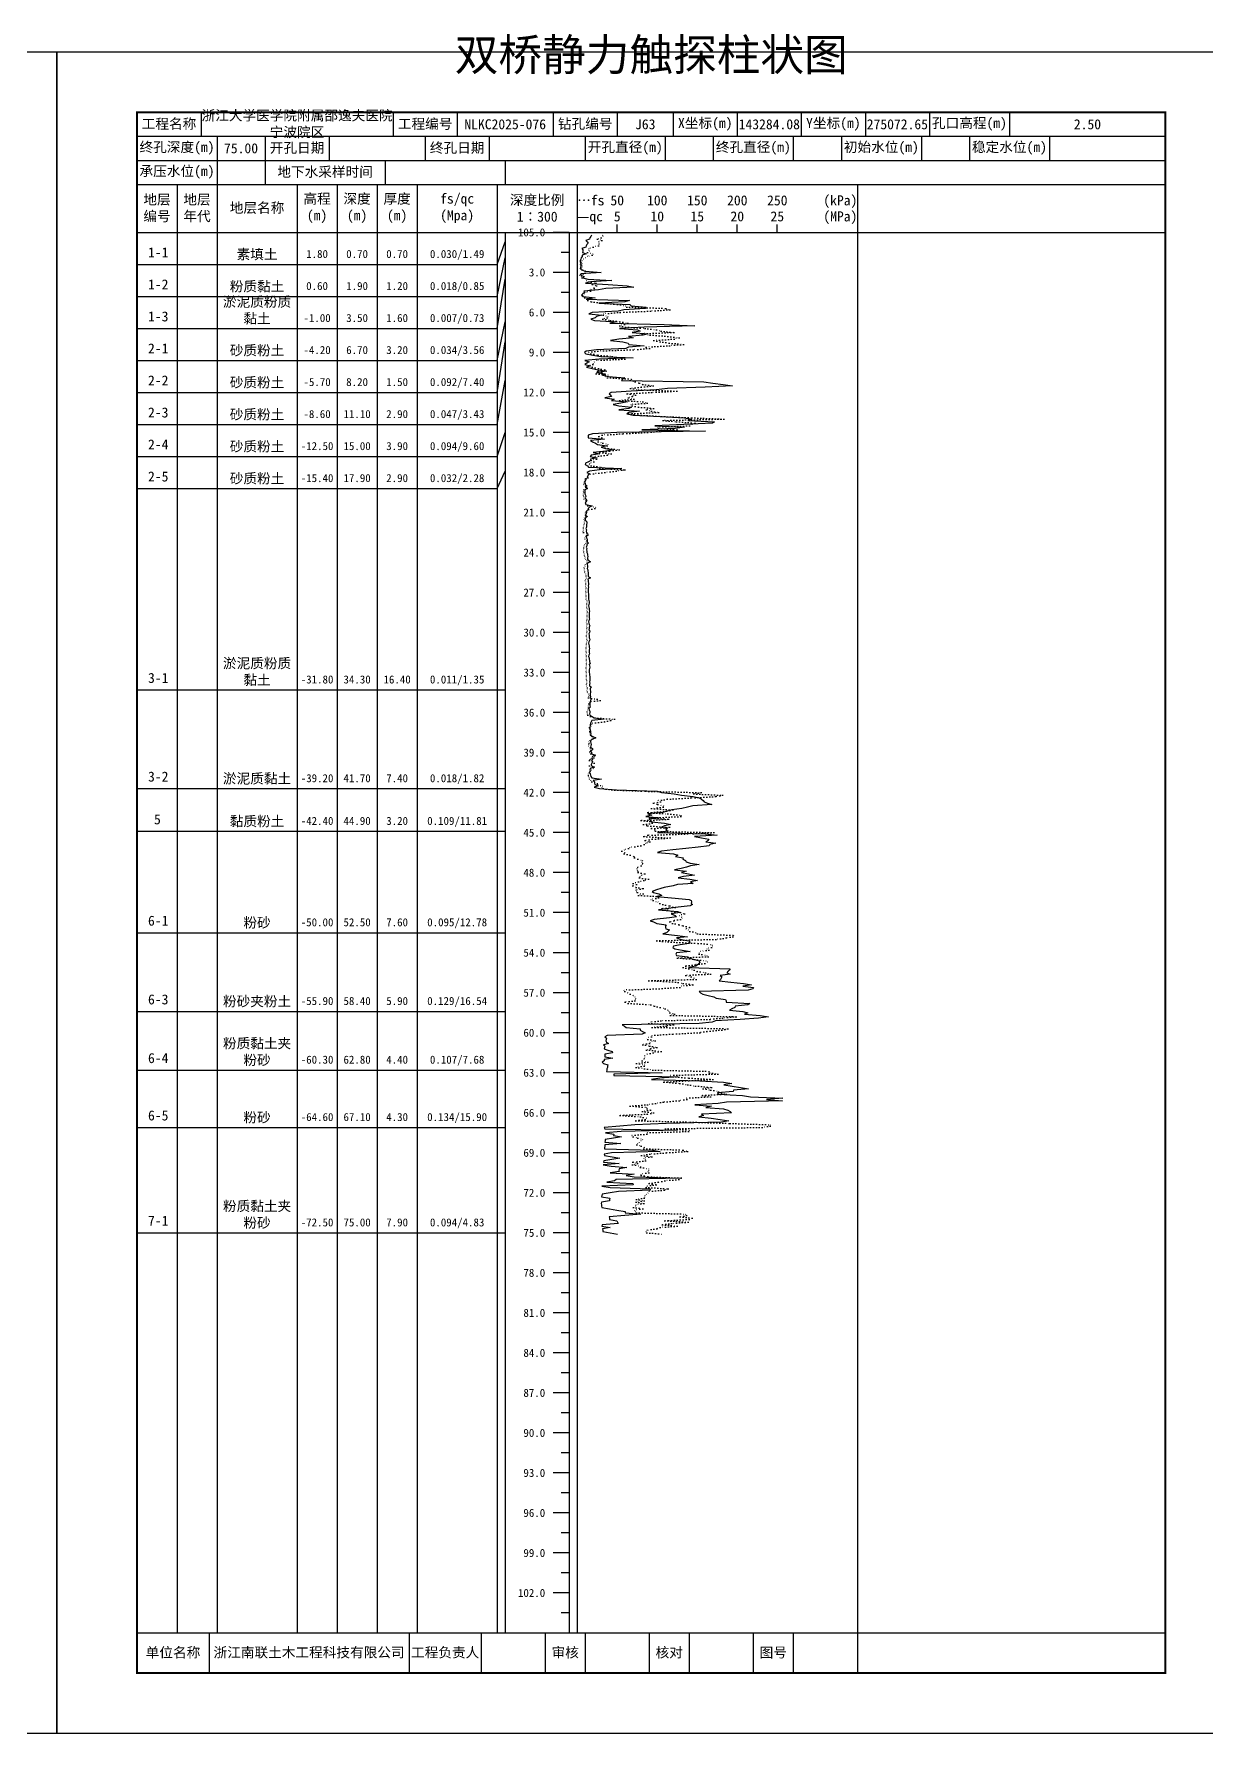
# Model space of a CAD drawing. Extents: x 297 to 65340, y 0 to 425.
# Drawn here: x 18705.3 to 18998.1, y 0 to 424.6 of the extents above; entities that cross this region are included whole.
import ezdxf
from ezdxf.enums import TextEntityAlignment as Align

# ---------------------------------------------------------------- set-up
doc = ezdxf.new("R2010")
doc.units = 0
doc.linetypes.add('DOT', pattern=[6.35, 0, -6.35])
doc.layers.add('FRAME', color=7, linetype='CONTINUOUS')
doc.layers.add('STRATUM', color=7, linetype='CONTINUOUS')
doc.styles.add('ST', font='')
doc.styles.get('ST').set_extended_font_data('SimSun')

msp = doc.modelspace()

# ---------------------------------------------------------------- linework, layer by layer
at = {"layer": 'FRAME', "color": 245, "linetype": 'Continuous'}
for points in [[(18414, 0), (18711, 0), (18711, 420), (18414, 420)], [(18711, 0), (19008, 0), (19008, 420), (18711, 420)]]:
    msp.add_lwpolyline(points, close=True, dxfattribs=at)
at = {"layer": 'FRAME', "linetype": 'Continuous', "const_width": 0.5}
msp.add_lwpolyline([(18731, 15), (18988, 15), (18988, 405), (18731, 405)], close=True, dxfattribs=at)
at = {"layer": 'FRAME', "color": 0, "linetype": 'Continuous'}
for points in [[(18747, 405), (18747, 399)], [(18795, 405), (18795, 399)], [(18811, 405), (18811, 399)], [(18835, 405), (18835, 399)], [(18851, 405), (18851, 399)], [(18865, 405), (18865, 399)], [(18881, 405), (18881, 399)], [(18897, 405), (18897, 399)], [(18913, 405), (18913, 399)], [(18929, 405), (18929, 399)], [(18949, 405), (18949, 399)], [(18988, 405), (18988, 399)], [(18731, 399), (18988, 399)], [(18751, 399), (18751, 393)], [(18763, 399), (18763, 393)], [(18779, 399), (18779, 393)], [(18803, 399), (18803, 393)], [(18819, 399), (18819, 393)], [(18843, 399), (18843, 393)], [(18863, 399), (18863, 393)], [(18875, 399), (18875, 393)], [(18895, 399), (18895, 393)], [(18907, 399), (18907, 393)], [(18927, 399), (18927, 393)], [(18939, 399), (18939, 393)], [(18959, 399), (18959, 393)], [(18988, 399), (18988, 393)], [(18731, 393), (18988, 393)], [(18751, 393), (18751, 387)], [(18763, 393), (18763, 387)], [(18793, 393), (18793, 387)], [(18823, 393), (18823, 387)], [(18731, 387), (18988, 387)], [(18741, 387), (18741, 25)], [(18751, 387), (18751, 25)], [(18771, 387), (18771, 25)], [(18781, 387), (18781, 25)], [(18791, 387), (18791, 25)], [(18801, 387), (18801, 25)], [(18821, 387), (18821, 25)], [(18841, 387), (18841, 25)], [(18911, 387), (18911, 25)], [(18731, 375), (18988, 375)], [(18823, 375), (18823, 25)], [(18839, 375), (18839, 25)], [(18851, 375), (18851, 377)], [(18861, 375), (18861, 377)], [(18871, 375), (18871, 377)], [(18881, 375), (18881, 377)], [(18891, 375), (18891, 377)], [(18731, 25), (18988, 25)], [(18749, 25), (18749, 15)], [(18799, 25), (18799, 15)], [(18817, 25), (18817, 15)], [(18833, 25), (18833, 15)], [(18843, 25), (18843, 15)], [(18859, 25), (18859, 15)], [(18869, 25), (18869, 15)], [(18885, 25), (18885, 15)], [(18895, 25), (18895, 15)], [(18911, 25), (18911, 15)]]:
    msp.add_lwpolyline(points, dxfattribs=at)
at = {"layer": 'STRATUM', "linetype": 'Continuous'}
for points in [[(18839, 375), (18835, 375)], [(18844.6, 374.33), (18844.38, 374), (18844.16, 373.67), (18844.04, 373.33), (18843.16, 373), (18843.52, 372.67), (18843.72, 372.33), (18843.4, 372), (18843.26, 371.67), (18843.16, 371.33), (18842.16, 371), (18842.42, 370.67), (18842.38, 370.33), (18842.32, 370), (18843.26, 369.67), (18842.24, 369.33), (18842.2, 369), (18841.98, 368.67), (18841.92, 368.33), (18841.76, 368), (18841.76, 367.67), (18841.9, 367.33), (18841.76, 367), (18842, 366.67), (18841.82, 366.33), (18841.74, 366), (18842.1, 365.67), (18842.98, 365.33), (18846.98, 365), (18841.88, 364.67), (18841.92, 364.33), (18842.74, 364), (18842.4, 363.67), (18843.64, 363.33), (18849.62, 363), (18844.4, 362.67), (18843.06, 362.33), (18848.72, 362), (18853.5, 361.67), (18855.12, 361.33), (18848.16, 361), (18846.32, 360.67), (18842.64, 360.33), (18842.82, 360), (18842.42, 359.67), (18842.1, 359.33), (18842.5, 359), (18845.46, 358.67), (18843.22, 358.33), (18854.08, 358), (18852.94, 357.67), (18846.38, 357.33), (18854.14, 357), (18854.48, 356.67), (18858.2, 356.33), (18857.96, 356), (18852.62, 355.67), (18851.26, 355.33), (18844.74, 355), (18843.92, 354.67), (18847.18, 354.33), (18845.78, 354), (18845.46, 353.67), (18844.44, 353.33), (18845.32, 353), (18850.96, 352.67), (18849.16, 352.33), (18862.7, 352), (18870.4, 351.67), (18857.76, 351.33), (18851.56, 351), (18856.06, 350.67), (18856.74, 350.33), (18854.74, 350), (18858.62, 349.67), (18857.4, 349.33), (18853.84, 349), (18855, 348.67), (18851.4, 348.33), (18849.3, 348), (18852.4, 347.67), (18853.7, 347.33), (18853.94, 347), (18857.72, 346.67), (18853.8, 346.33), (18853.16, 346), (18845.78, 345.67), (18843.26, 345.33), (18842.82, 345), (18843.16, 344.67), (18844.88, 344.33), (18846.94, 344), (18854.94, 343.67), (18846.48, 343.33), (18842.92, 343), (18843.98, 342.67), (18843.42, 342.33), (18842.9, 342), (18844.34, 341.67), (18843.28, 341.33), (18844.72, 341), (18846.22, 340.67), (18848.44, 340.33), (18845.78, 340), (18848, 339.67), (18847.3, 339.33), (18848.82, 339), (18852.88, 338.67), (18852.38, 338.33), (18852.04, 338), (18872.62, 337.67), (18874.92, 337.33), (18877.44, 337), (18879.8, 336.67), (18873, 336.33), (18863.56, 336), (18860.74, 335.67), (18854.44, 335.33), (18849.52, 335), (18848.96, 334.67), (18849.42, 334.33), (18849.54, 334), (18847.88, 333.67), (18850.24, 333.33), (18849.58, 333), (18853.58, 332.67), (18851.88, 332.33), (18849.98, 332), (18851.44, 331.67), (18854.54, 331.33), (18853.86, 331), (18851.36, 330.67), (18856.56, 330.33), (18853.88, 330), (18853.44, 329.67), (18855, 329.33), (18861.76, 329), (18867.84, 328.67), (18869.58, 328.33), (18868.64, 328), (18875.34, 327.67), (18874.8, 327.33), (18867.62, 327), (18860.38, 326.67), (18867.8, 326.33), (18865.48, 326), (18857.12, 325.67), (18873.08, 325.33), (18850.92, 325), (18844.86, 324.67), (18843.7, 324.33), (18843.76, 324), (18843.72, 323.67), (18847.82, 323.33), (18844.32, 323), (18844.82, 322.67), (18845.58, 322.33), (18846.04, 322), (18848.38, 321.67), (18847.08, 321.33), (18848.04, 321), (18850.1, 320.67), (18848.14, 320.33), (18844.96, 320), (18846.64, 319.67), (18844.48, 319.33), (18844.2, 319), (18845.96, 318.67), (18844.32, 318.33), (18844.42, 318), (18843.82, 317.67), (18843.04, 317.33), (18842.96, 317), (18843.54, 316.67), (18843.84, 316.33), (18852.12, 316), (18846.6, 315.67), (18844.04, 315.33), (18843.44, 315), (18844.12, 314.67), (18843.7, 314.33), (18843.56, 314), (18843.68, 313.67), (18842.88, 313.33), (18843.06, 313), (18842.82, 312.67), (18842.98, 312.33), (18842.98, 312), (18843.46, 311.67), (18842.96, 311.33), (18843.54, 311), (18842.9, 310.67), (18842.92, 310.33), (18842.9, 310), (18842.92, 309.67), (18843.08, 309.33), (18843.18, 309), (18843, 308.67), (18843.12, 308.33), (18843.42, 308), (18843.12, 307.67), (18842.96, 307.33), (18843.16, 307), (18844.74, 306.67), (18844.06, 306.33), (18843.7, 306), (18843.62, 305.67), (18843.3, 305.33), (18843.34, 305), (18843.26, 304.67), (18843.08, 304.33), (18843.58, 304), (18843.1, 303.67), (18843.02, 303.33), (18843.06, 303), (18843.42, 302.67), (18843.38, 302.33), (18843.28, 302), (18843.28, 301.67), (18843.28, 301.33), (18843.14, 301), (18843.28, 300.67), (18843.2, 300.33), (18843.28, 300), (18843.56, 299.67), (18843.74, 299.33), (18843.26, 299), (18843.3, 298.67), (18843.46, 298.33), (18843.46, 298), (18843.52, 297.67), (18843.82, 297.33), (18843.38, 297), (18843.38, 296.67), (18843.22, 296.33), (18843.4, 296), (18843.36, 295.67), (18843.42, 295.33), (18843.4, 295), (18843.54, 294.67), (18843.6, 294.33), (18843.62, 294), (18843.54, 293.67), (18843.54, 293.33), (18843.94, 293), (18844.36, 292.67), (18843.56, 292.33), (18843.48, 292), (18843.54, 291.67), (18843.56, 291.33), (18843.52, 291), (18843.62, 290.67), (18843.64, 290.33), (18843.7, 290), (18843.74, 289.67), (18843.72, 289.33), (18843.7, 289), (18844.3, 288.67), (18843.66, 288.33), (18843.7, 288), (18843.76, 287.67), (18843.8, 287.33), (18843.78, 287), (18843.74, 286.67), (18843.8, 286.33), (18843.74, 286), (18843.76, 285.67), (18843.76, 285.33), (18843.74, 285), (18843.8, 284.67), (18843.78, 284.33), (18843.86, 284), (18843.86, 283.67), (18843.86, 283.33), (18843.9, 283), (18844, 282.67), (18843.98, 282.33), (18843.9, 282), (18843.86, 281.67), (18843.94, 281.33), (18844, 281), (18844.02, 280.67), (18844.04, 280.33), (18844.02, 280), (18843.96, 279.67), (18844.02, 279.33), (18844, 279), (18844, 278.67), (18844.04, 278.33), (18843.94, 278), (18843.86, 277.67), (18843.92, 277.33), (18843.98, 277), (18844.16, 276.67), (18843.98, 276.33), (18843.98, 276), (18843.9, 275.67), (18844.18, 275.33), (18844.04, 275), (18843.92, 274.67), (18843.98, 274.33), (18844.02, 274), (18844.02, 273.67), (18844.12, 273.33), (18844.06, 273), (18843.9, 272.67), (18843.86, 272.33), (18843.94, 272), (18844, 271.67), (18844, 271.33), (18844.08, 271), (18843.98, 270.67), (18843.98, 270.33), (18844, 270), (18844.06, 269.67), (18843.92, 269.33), (18843.86, 269), (18844, 268.67), (18844, 268.33), (18844.08, 268), (18844.08, 267.67), (18844.26, 267.33), (18844.02, 267), (18844.04, 266.67), (18844.12, 266.33), (18844.04, 266), (18843.96, 265.67), (18844.02, 265.33), (18844.02, 265), (18844.04, 264.67), (18844.06, 264.33), (18844.14, 264), (18844.12, 263.67), (18844.14, 263.33), (18844.14, 263), (18844.04, 262.67), (18844.16, 262.33), (18844.06, 262), (18844.04, 261.67), (18844.56, 261.33), (18844.24, 261), (18844.24, 260.67), (18844.3, 260.33), (18844.3, 260), (18844.26, 259.67), (18844.2, 259.33), (18844.3, 259), (18844.2, 258.67), (18844.48, 258.33), (18844.32, 258), (18844.32, 257.67), (18844.18, 257.33), (18844.14, 257), (18844.16, 256.67), (18844.24, 256.33), (18843.92, 256), (18844, 255.67), (18844.18, 255.33), (18844.14, 255), (18844.08, 254.67), (18844.16, 254.33), (18844.74, 254), (18845.2, 253.67), (18847.7, 253.33), (18844.62, 253), (18844.48, 252.67), (18844.28, 252.33), (18844.22, 252), (18844.26, 251.67), (18844.18, 251.33), (18844.16, 251), (18844.24, 250.67), (18844.34, 250.33), (18844.3, 250), (18844.4, 249.67), (18844.36, 249.33), (18844.94, 249), (18845.68, 248.67), (18844.92, 248.33), (18844.3, 248), (18844.36, 247.67), (18844.4, 247.33), (18844.48, 247), (18844.38, 246.67), (18844.34, 246.33), (18844.82, 246), (18844.82, 245.67), (18844.28, 245.33), (18844.54, 245), (18844.6, 244.67), (18845.58, 244.33), (18844.78, 244), (18844.68, 243.67), (18844.84, 243.33), (18844.56, 243), (18844.78, 242.67), (18844.68, 242.33), (18844.5, 242), (18844.56, 241.67), (18845.28, 241.33), (18844.24, 241), (18844.18, 240.67), (18844.26, 240.33), (18844, 240), (18844.24, 239.67), (18844.36, 239.33), (18844.4, 239), (18844.62, 238.67), (18847.1, 238.33), (18845, 238), (18845.32, 237.67), (18845.32, 237.33), (18845.4, 237), (18846.24, 236.67), (18845.2, 236.33), (18846.58, 236), (18850.82, 235.67), (18860.98, 235.33), (18862.04, 235), (18865.24, 234.67), (18867.04, 234.33), (18870, 234), (18871.5, 233.67), (18872.04, 233.33), (18872.46, 233), (18872.74, 232.67), (18873.52, 232.33), (18874.62, 232), (18869.9, 231.67), (18868.52, 231.33), (18867.12, 231), (18864.64, 230.67), (18863.5, 230.33), (18862.36, 230), (18858.68, 229.67), (18859.62, 229.33), (18858.12, 229), (18861.9, 228.67), (18858.98, 228.33), (18859.32, 228), (18859.58, 227.67), (18862.82, 227.33), (18864.38, 227), (18862.82, 226.67), (18862.06, 226.33), (18863.56, 226), (18863.18, 225.67), (18863.74, 225.33), (18861.04, 225), (18872.94, 224.67), (18875.98, 224.33), (18870.28, 224), (18872.04, 223.67), (18873.92, 223.33), (18873.72, 223), (18873.14, 222.67), (18875.66, 222.33), (18874.12, 222), (18874, 221.67), (18871.22, 221.33), (18868.14, 221), (18864.92, 220.67), (18862.02, 220.33), (18861.04, 220), (18865.04, 219.67), (18866.16, 219.33), (18865.54, 219), (18867.44, 218.67), (18867.36, 218.33), (18868.08, 218), (18868.22, 217.67), (18869.22, 217.33), (18871.48, 217), (18869.28, 216.67), (18868.34, 216.33), (18866.96, 216), (18865.28, 215.67), (18868.2, 215.33), (18867.06, 215), (18868.82, 214.67), (18870.32, 214.33), (18867.6, 214), (18866.22, 213.67), (18869.16, 213.33), (18871.02, 213), (18869.34, 212.67), (18870, 212.33), (18866.02, 212), (18864.98, 211.67), (18862.74, 211.33), (18861.88, 211), (18860.82, 210.67), (18859.76, 210.33), (18860.08, 210), (18861.42, 209.67), (18862.12, 209.33), (18860.92, 209), (18864.58, 208.67), (18868.98, 208.33), (18869.5, 208), (18869.54, 207.67), (18869.48, 207.33), (18869.84, 207), (18869.2, 206.67), (18865.44, 206.33), (18863.92, 206), (18861.34, 205.67), (18866.06, 205.33), (18866.72, 205), (18864.5, 204.67), (18865.48, 204.33), (18865.8, 204), (18864.04, 203.67), (18860.26, 203.33), (18859.22, 203), (18860.04, 202.67), (18860.88, 202.33), (18863.2, 202), (18863.02, 201.67), (18863.1, 201.33), (18863.16, 201), (18864.04, 200.67), (18863.62, 200.33), (18863.3, 200), (18862.36, 199.67), (18866.02, 199.33), (18868.52, 199), (18865.8, 198.67), (18866.98, 198.33), (18868.86, 198), (18869.1, 197.67), (18868.98, 197.33), (18866.7, 197), (18865.06, 196.67), (18864.86, 196.33), (18865.38, 196), (18867.24, 195.67), (18869.26, 195.33), (18865.84, 195), (18865.66, 194.67), (18865.78, 194.33), (18868.6, 194), (18869.04, 193.67), (18870.28, 193.33), (18871.46, 193), (18871.66, 192.67), (18871.42, 192.33), (18871.08, 192), (18870.6, 191.67), (18868.8, 191.33), (18879.22, 191), (18878.98, 190.67), (18878.6, 190.33), (18878.4, 190), (18879.26, 189.67), (18876.76, 189.33), (18877.16, 189), (18876.96, 188.67), (18876.78, 188.33), (18876.46, 188), (18879.42, 187.67), (18882.58, 187.33), (18884.52, 187), (18882.38, 186.67), (18885.06, 186.33), (18884.92, 186), (18883.7, 185.67), (18871.5, 185.33), (18871.78, 185), (18872.4, 184.67), (18873.72, 184.33), (18875.1, 184), (18875.72, 183.67), (18878.06, 183.33), (18878.2, 183), (18878.22, 182.67), (18884.14, 182.33), (18883.6, 182), (18880.5, 181.67), (18880.4, 181.33), (18879.62, 181), (18879.04, 180.67), (18882.38, 180.33), (18883.66, 180), (18882.8, 179.67), (18886.74, 179.33), (18888.8, 179), (18886.32, 178.67), (18881.68, 178.33), (18875.56, 178), (18874.7, 177.67), (18871.48, 177.33), (18852.22, 177), (18852.78, 176.67), (18853.26, 176.33), (18856.7, 176), (18856.74, 175.67), (18857.32, 175.33), (18857.96, 175), (18857.24, 174.67), (18848.46, 174.33), (18847.92, 174), (18848.3, 173.67), (18848.26, 173.33), (18848.12, 173), (18848.28, 172.67), (18848.82, 172.33), (18847.56, 172), (18847.9, 171.67), (18847.78, 171.33), (18847.74, 171), (18848.62, 170.67), (18849.72, 170.33), (18849.8, 170), (18847.86, 169.67), (18847.86, 169.33), (18847.9, 169), (18849.88, 168.67), (18847.72, 168.33), (18847.7, 168), (18847.24, 167.67), (18847.58, 167.33), (18848.62, 167), (18848.58, 166.67), (18848.54, 166.33), (18848.36, 166), (18848.36, 165.67), (18848.3, 165.33), (18862.26, 165), (18850.16, 164.67), (18850.18, 164.33), (18866.16, 164), (18861.62, 163.67), (18859.58, 163.33), (18871.6, 163), (18877.54, 162.67), (18879.64, 162.33), (18877.64, 162), (18879.7, 161.67), (18881.82, 161.33), (18883.84, 161), (18880.02, 160.67), (18880, 160.33), (18876.06, 160), (18876.12, 159.67), (18882.34, 159.33), (18884.34, 159), (18892.36, 158.67), (18888.28, 158.33), (18892.28, 158), (18878.32, 157.67), (18876.24, 157.33), (18870.4, 157), (18874.56, 156.67), (18873.12, 156.33), (18877.54, 156), (18878.66, 155.67), (18879.2, 155.33), (18879.52, 155), (18872.08, 154.67), (18872.52, 154.33), (18871.42, 154), (18874.46, 153.67), (18876.68, 153.33), (18878.88, 153), (18877.02, 152.67), (18863.26, 152.33), (18855.4, 152), (18851.62, 151.67), (18847.76, 151.33), (18847.88, 151), (18865.94, 150.67), (18852, 150.33), (18848.06, 150), (18850.12, 149.67), (18850.08, 149.33), (18852.06, 149), (18850.06, 148.67), (18848, 148.33), (18847.96, 148), (18847.94, 147.67), (18851.86, 147.33), (18847.9, 147), (18847.92, 146.67), (18847.84, 146.33), (18847.82, 146), (18859.84, 145.67), (18861.72, 145.33), (18849.6, 145), (18847.76, 144.67), (18847.78, 144.33), (18849.74, 144), (18851.68, 143.67), (18849.64, 143.33), (18847.64, 143), (18847.54, 142.67), (18851.46, 142.33), (18847.5, 142), (18849.46, 141.67), (18853.44, 141.33), (18851.46, 141), (18851.4, 140.67), (18851.46, 140.33), (18849.26, 140), (18855.2, 139.67), (18853.26, 139.33), (18855.26, 139), (18867.18, 138.67), (18850.7, 138.33), (18850.28, 138), (18848.44, 137.67), (18854.86, 137.33), (18854.98, 137), (18847.12, 136.67), (18849.22, 136.33), (18859.26, 136), (18859.26, 135.67), (18851.3, 135.33), (18849.26, 135), (18847.2, 134.67), (18847.14, 134.33), (18847.1, 134), (18849.14, 133.67), (18849.1, 133.33), (18849.08, 133), (18847.1, 132.67), (18847.02, 132.33), (18847.06, 132), (18847.1, 131.67), (18847.16, 131.33), (18849.08, 131), (18850.94, 130.67), (18852.98, 130.33), (18852.98, 130), (18856.92, 129.67), (18852.94, 129.33), (18849.02, 129), (18849.08, 128.67), (18849.04, 128.33), (18850.92, 128), (18851.1, 127.67), (18851.22, 127.33), (18847.2, 127), (18847.12, 126.67), (18849.26, 126.33), (18847.3, 126), (18847.4, 125.67), (18847.4, 125.33), (18849.26, 125), (18851.08, 124.67)], [(18821, 367), (18823, 372.67)], [(18839, 370), (18837, 370)], [(18731, 367), (18741, 367)], [(18741, 367), (18751, 367)], [(18751, 367), (18771, 367)], [(18771, 367), (18781, 367)], [(18781, 367), (18791, 367)], [(18791, 367), (18801, 367)], [(18801, 367), (18821, 367)], [(18821, 359), (18823, 368.67)], [(18821, 351), (18823, 363.33)], [(18839, 365), (18835, 365)], [(18731, 359), (18741, 359)], [(18741, 359), (18751, 359)], [(18751, 359), (18771, 359)], [(18771, 359), (18781, 359)], [(18781, 359), (18791, 359)], [(18791, 359), (18801, 359)], [(18801, 359), (18821, 359)], [(18839, 360), (18837, 360)], [(18821, 343), (18823, 352.67)], [(18839, 355), (18835, 355)], [(18731, 351), (18741, 351)], [(18741, 351), (18751, 351)], [(18751, 351), (18771, 351)], [(18771, 351), (18781, 351)], [(18781, 351), (18791, 351)], [(18791, 351), (18801, 351)], [(18801, 351), (18821, 351)], [(18839, 350), (18837, 350)], [(18821, 335), (18823, 347.67)], [(18839, 345), (18835, 345)], [(18731, 343), (18741, 343)], [(18741, 343), (18751, 343)], [(18751, 343), (18771, 343)], [(18771, 343), (18781, 343)], [(18781, 343), (18791, 343)], [(18791, 343), (18801, 343)], [(18801, 343), (18821, 343)], [(18839, 340), (18837, 340)], [(18821, 327), (18823, 338)], [(18731, 335), (18741, 335)], [(18741, 335), (18751, 335)], [(18751, 335), (18771, 335)], [(18771, 335), (18781, 335)], [(18781, 335), (18791, 335)], [(18791, 335), (18801, 335)], [(18801, 335), (18821, 335)], [(18839, 335), (18835, 335)], [(18731, 327), (18741, 327)], [(18741, 327), (18751, 327)], [(18751, 327), (18771, 327)], [(18771, 327), (18781, 327)], [(18781, 327), (18791, 327)], [(18791, 327), (18801, 327)], [(18801, 327), (18821, 327)], [(18839, 330), (18837, 330)], [(18821, 319), (18823, 325)], [(18839, 325), (18835, 325)], [(18731, 319), (18741, 319)], [(18741, 319), (18751, 319)], [(18751, 319), (18771, 319)], [(18771, 319), (18781, 319)], [(18781, 319), (18791, 319)], [(18791, 319), (18801, 319)], [(18801, 319), (18821, 319)], [(18839, 320), (18837, 320)], [(18821, 311), (18823, 315.33)], [(18839, 315), (18835, 315)], [(18731, 311), (18741, 311)], [(18741, 311), (18751, 311)], [(18751, 311), (18771, 311)], [(18771, 311), (18781, 311)], [(18781, 311), (18791, 311)], [(18791, 311), (18801, 311)], [(18801, 311), (18821, 311)], [(18839, 310), (18837, 310)], [(18839, 305), (18835, 305)], [(18839, 300), (18837, 300)], [(18839, 295), (18835, 295)], [(18839, 290), (18837, 290)], [(18839, 285), (18835, 285)], [(18839, 280), (18837, 280)], [(18839, 275), (18835, 275)], [(18839, 270), (18837, 270)], [(18839, 265), (18835, 265)], [(18731, 260.67), (18741, 260.67)], [(18741, 260.67), (18751, 260.67)], [(18751, 260.67), (18771, 260.67)], [(18771, 260.67), (18781, 260.67)], [(18781, 260.67), (18791, 260.67)], [(18791, 260.67), (18801, 260.67)], [(18801, 260.67), (18821, 260.67)], [(18821, 260.67), (18823, 260.67)], [(18839, 260), (18837, 260)], [(18839, 255), (18835, 255)], [(18839, 250), (18837, 250)], [(18839, 245), (18835, 245)], [(18839, 240), (18837, 240)], [(18731, 236), (18741, 236)], [(18741, 236), (18751, 236)], [(18751, 236), (18771, 236)], [(18771, 236), (18781, 236)], [(18781, 236), (18791, 236)], [(18791, 236), (18801, 236)], [(18801, 236), (18821, 236)], [(18821, 236), (18823, 236)], [(18839, 235), (18835, 235)], [(18839, 230), (18837, 230)], [(18731, 225.33), (18741, 225.33)], [(18741, 225.33), (18751, 225.33)], [(18751, 225.33), (18771, 225.33)], [(18771, 225.33), (18781, 225.33)], [(18781, 225.33), (18791, 225.33)], [(18791, 225.33), (18801, 225.33)], [(18801, 225.33), (18821, 225.33)], [(18821, 225.33), (18823, 225.33)], [(18839, 225), (18835, 225)], [(18839, 220), (18837, 220)], [(18839, 215), (18835, 215)], [(18839, 210), (18837, 210)], [(18839, 205), (18835, 205)], [(18731, 200), (18741, 200)], [(18741, 200), (18751, 200)], [(18751, 200), (18771, 200)], [(18771, 200), (18781, 200)], [(18781, 200), (18791, 200)], [(18791, 200), (18801, 200)], [(18801, 200), (18821, 200)], [(18821, 200), (18823, 200)], [(18839, 200), (18837, 200)], [(18839, 195), (18835, 195)], [(18839, 190), (18837, 190)], [(18839, 185), (18835, 185)], [(18731, 180.33), (18741, 180.33)], [(18741, 180.33), (18751, 180.33)], [(18751, 180.33), (18771, 180.33)], [(18771, 180.33), (18781, 180.33)], [(18781, 180.33), (18791, 180.33)], [(18791, 180.33), (18801, 180.33)], [(18801, 180.33), (18821, 180.33)], [(18821, 180.33), (18823, 180.33)], [(18839, 180), (18837, 180)], [(18839, 175), (18835, 175)], [(18839, 170), (18837, 170)], [(18731, 165.67), (18741, 165.67)], [(18741, 165.67), (18751, 165.67)], [(18751, 165.67), (18771, 165.67)], [(18771, 165.67), (18781, 165.67)], [(18781, 165.67), (18791, 165.67)], [(18791, 165.67), (18801, 165.67)], [(18801, 165.67), (18821, 165.67)], [(18821, 165.67), (18823, 165.67)], [(18839, 165), (18835, 165)], [(18839, 160), (18837, 160)], [(18839, 155), (18835, 155)], [(18731, 151.33), (18741, 151.33)], [(18741, 151.33), (18751, 151.33)], [(18751, 151.33), (18771, 151.33)], [(18771, 151.33), (18781, 151.33)], [(18781, 151.33), (18791, 151.33)], [(18791, 151.33), (18801, 151.33)], [(18801, 151.33), (18821, 151.33)], [(18821, 151.33), (18823, 151.33)], [(18839, 150), (18837, 150)], [(18839, 145), (18835, 145)], [(18839, 140), (18837, 140)], [(18839, 135), (18835, 135)], [(18839, 130), (18837, 130)], [(18731, 125), (18741, 125)], [(18741, 125), (18751, 125)], [(18751, 125), (18771, 125)], [(18771, 125), (18781, 125)], [(18781, 125), (18791, 125)], [(18791, 125), (18801, 125)], [(18801, 125), (18821, 125)], [(18821, 125), (18823, 125)], [(18839, 125), (18835, 125)], [(18839, 120), (18837, 120)], [(18839, 115), (18835, 115)], [(18839, 110), (18837, 110)], [(18839, 105), (18835, 105)], [(18839, 100), (18837, 100)], [(18839, 95), (18835, 95)], [(18839, 90), (18837, 90)], [(18839, 85), (18835, 85)], [(18839, 80), (18837, 80)], [(18839, 75), (18835, 75)], [(18839, 70), (18837, 70)], [(18839, 65), (18835, 65)], [(18839, 60), (18837, 60)], [(18839, 55), (18835, 55)], [(18839, 50), (18837, 50)], [(18839, 45), (18835, 45)], [(18839, 40), (18837, 40)], [(18839, 35), (18835, 35)], [(18839, 30), (18837, 30)]]:
    msp.add_lwpolyline(points, dxfattribs=at)
at = {"layer": 'STRATUM', "linetype": 'DOT', "ltscale": 0.1}
msp.add_lwpolyline([(18847.36, 374.33), (18847.46, 374), (18847, 373.67), (18846.06, 373.33), (18847.12, 373), (18846.42, 372.67), (18846.46, 372.33), (18846.38, 372), (18846.36, 371.67), (18845, 371.33), (18843.94, 371), (18843.84, 370.67), (18844.08, 370.33), (18843.58, 370), (18844.98, 369.67), (18844.72, 369.33), (18843.6, 369), (18843.1, 368.67), (18842.66, 368.33), (18842.14, 368), (18842.1, 367.67), (18842.2, 367.33), (18842.08, 367), (18842.24, 366.67), (18842.08, 366.33), (18842.02, 366), (18842.28, 365.67), (18843.2, 365.33), (18843, 365), (18842.48, 364.67), (18841.58, 364.33), (18842.02, 364), (18842.24, 363.67), (18843.62, 363.33), (18843.26, 363), (18843.78, 362.67), (18845.62, 362.33), (18844.8, 362), (18845.82, 361.67), (18845.16, 361.33), (18845.22, 361), (18844.14, 360.67), (18844.36, 360.33), (18843.2, 360), (18842.82, 359.67), (18842.32, 359.33), (18842.42, 359), (18842.94, 358.67), (18844.4, 358.33), (18843.62, 358), (18844.54, 357.67), (18847.22, 357.33), (18851.08, 357), (18852.98, 356.67), (18853.36, 356.33), (18863.14, 356), (18864.12, 355.67), (18859.28, 355.33), (18851.76, 355), (18847.66, 354.67), (18847.46, 354.33), (18848.72, 354), (18848.48, 353.67), (18847.4, 353.33), (18849.28, 353), (18851.68, 352.67), (18853.68, 352.33), (18852.8, 352), (18851.62, 351.67), (18853.06, 351.33), (18857.94, 351), (18860.78, 350.67), (18861.96, 350.33), (18865.14, 350), (18857.22, 349.67), (18859.26, 349.33), (18863.68, 349), (18866.44, 348.67), (18865.24, 348.33), (18860.18, 348), (18861.7, 347.67), (18863.98, 347.33), (18867.52, 347), (18864.1, 346.67), (18858.26, 346.33), (18859.08, 346), (18854.94, 345.67), (18846.14, 345.33), (18843.82, 345), (18844.44, 344.67), (18846.26, 344.33), (18849.7, 344), (18851.36, 343.67), (18852.88, 343.33), (18845.82, 343), (18845.28, 342.67), (18844.96, 342.33), (18844.94, 342), (18843.96, 341.67), (18844.76, 341.33), (18846.3, 341), (18847.86, 340.67), (18846.18, 340.33), (18847.18, 340), (18845.76, 339.67), (18848.72, 339.33), (18848.16, 339), (18848.56, 338.67), (18854.62, 338.33), (18854.22, 338), (18855.52, 337.67), (18856.56, 337.33), (18857.36, 337), (18860, 336.67), (18856.94, 336.33), (18854.34, 336), (18856.34, 335.67), (18865.88, 335.33), (18859.6, 335), (18853.5, 334.67), (18855.54, 334.33), (18854.74, 334), (18853.84, 333.67), (18855.14, 333.33), (18851.68, 333), (18857.36, 332.67), (18858.52, 332.33), (18854.42, 332), (18854.74, 331.67), (18856.34, 331.33), (18860.08, 331), (18858.28, 330.67), (18859.58, 330.33), (18861.3, 330), (18853.78, 329.67), (18856.24, 329.33), (18862.08, 329), (18869.66, 328.67), (18877.64, 328.33), (18862.48, 328), (18865.82, 327.67), (18870.46, 327.33), (18869.68, 327), (18869.04, 326.67), (18861.14, 326.33), (18861.34, 326), (18865.96, 325.67), (18862.38, 325.33), (18858.56, 325), (18852.34, 324.67), (18847.26, 324.33), (18846.42, 324), (18847.16, 323.67), (18846.04, 323.33), (18846.26, 323), (18846.22, 322.67), (18847.42, 322.33), (18848.68, 322), (18848.48, 321.67), (18847.14, 321.33), (18848.8, 321), (18851.48, 320.67), (18849, 320.33), (18846.66, 320), (18849.46, 319.67), (18848.48, 319.33), (18845.52, 319), (18845, 318.67), (18845.8, 318.33), (18844.54, 318), (18845.16, 317.67), (18844.1, 317.33), (18843.98, 317), (18844.46, 316.67), (18847.1, 316.33), (18846.64, 316), (18852.86, 315.67), (18850.7, 315.33), (18847.9, 315), (18845.06, 314.67), (18843.66, 314.33), (18843.48, 314), (18843.8, 313.67), (18843.3, 313.33), (18843.04, 313), (18842.72, 312.67), (18842.72, 312.33), (18842.54, 312), (18843, 311.67), (18843.3, 311.33), (18843.42, 311), (18842.64, 310.67), (18842.52, 310.33), (18842.56, 310), (18842.5, 309.67), (18842.46, 309.33), (18842.6, 309), (18842.64, 308.67), (18842.68, 308.33), (18843.06, 308), (18843.04, 307.67), (18843.06, 307.33), (18843.18, 307), (18843.62, 306.67), (18845.64, 306.33), (18845.4, 306), (18843.78, 305.67), (18843.18, 305.33), (18843.04, 305), (18842.98, 304.67), (18842.98, 304.33), (18843.14, 304), (18842.82, 303.67), (18842.66, 303.33), (18842.84, 303), (18842.72, 302.67), (18842.8, 302.33), (18842.66, 302), (18842.58, 301.67), (18842.5, 301.33), (18842.5, 301), (18842.48, 300.67), (18842.44, 300.33), (18842.6, 300), (18843.44, 299.67), (18843.32, 299.33), (18843.12, 299), (18842.84, 298.67), (18842.9, 298.33), (18843.36, 298), (18843.3, 297.67), (18843.12, 297.33), (18842.88, 297), (18842.66, 296.67), (18842.58, 296.33), (18842.58, 296), (18842.52, 295.67), (18842.56, 295.33), (18842.58, 295), (18842.74, 294.67), (18842.74, 294.33), (18842.82, 294), (18842.92, 293.67), (18843.04, 293.33), (18843.44, 293), (18843.44, 292.67), (18843.38, 292.33), (18842.98, 292), (18842.98, 291.67), (18842.68, 291.33), (18842.76, 291), (18842.76, 290.67), (18842.8, 290.33), (18842.84, 290), (18843.08, 289.67), (18843.14, 289.33), (18843.16, 289), (18843.28, 288.67), (18843.14, 288.33), (18842.94, 288), (18843.04, 287.67), (18843.04, 287.33), (18843.04, 287), (18843.08, 286.67), (18843.2, 286.33), (18843.18, 286), (18843.1, 285.67), (18843.06, 285.33), (18843.12, 285), (18843.1, 284.67), (18843.12, 284.33), (18843.12, 284), (18843.14, 283.67), (18843.18, 283.33), (18843.46, 283), (18843.38, 282.67), (18843.36, 282.33), (18843.3, 282), (18843.36, 281.67), (18843.36, 281.33), (18843.42, 281), (18843.44, 280.67), (18843.5, 280.33), (18843.5, 280), (18843.44, 279.67), (18843.42, 279.33), (18843.38, 279), (18843.4, 278.67), (18843.4, 278.33), (18843.3, 278), (18843.26, 277.67), (18843.38, 277.33), (18843.4, 277), (18843.36, 276.67), (18843.4, 276.33), (18843.36, 276), (18843.3, 275.67), (18843.44, 275.33), (18843.28, 275), (18843.3, 274.67), (18843.26, 274.33), (18843.26, 274), (18843.28, 273.67), (18843.28, 273.33), (18843.5, 273), (18843.36, 272.67), (18843.28, 272.33), (18843.24, 272), (18843.24, 271.67), (18843.18, 271.33), (18843.16, 271), (18843.18, 270.67), (18843.18, 270.33), (18843.22, 270), (18843.18, 269.67), (18843.24, 269.33), (18843.24, 269), (18843.2, 268.67), (18843.22, 268.33), (18843.24, 268), (18843.28, 267.67), (18843.26, 267.33), (18843.28, 267), (18843.22, 266.67), (18843.14, 266.33), (18843.16, 266), (18843.22, 265.67), (18843.14, 265.33), (18843.22, 265), (18843.24, 264.67), (18843.2, 264.33), (18843.2, 264), (18843.2, 263.67), (18843.22, 263.33), (18843.34, 263), (18843.34, 262.67), (18843.36, 262.33), (18843.26, 262), (18843.32, 261.67), (18843.5, 261.33), (18843.46, 261), (18843.44, 260.67), (18843.48, 260.33), (18843.5, 260), (18843.82, 259.67), (18844, 259.33), (18843.84, 259), (18843.82, 258.67), (18845.96, 258.33), (18846.76, 258), (18844.06, 257.67), (18843.86, 257.33), (18843.8, 257), (18843.76, 256.67), (18843.74, 256.33), (18843.74, 256), (18843.58, 255.67), (18843.38, 255.33), (18843.44, 255), (18843.5, 254.67), (18843.62, 254.33), (18844.32, 254), (18845.4, 253.67), (18850.28, 253.33), (18849.3, 253), (18847.78, 252.67), (18844.76, 252.33), (18844.56, 252), (18844.5, 251.67), (18844.02, 251.33), (18844.02, 251), (18844.08, 250.67), (18844.08, 250.33), (18844.1, 250), (18844.12, 249.67), (18844.24, 249.33), (18844.48, 249), (18844.98, 248.67), (18844.7, 248.33), (18844.06, 248), (18843.96, 247.67), (18843.9, 247.33), (18843.84, 247), (18843.84, 246.67), (18844.24, 246.33), (18844.24, 246), (18844.3, 245.67), (18844.16, 245.33), (18844.1, 245), (18844.44, 244.67), (18845.5, 244.33), (18845.32, 244), (18845.18, 243.67), (18844.16, 243.33), (18844.08, 243), (18844.82, 242.67), (18845.2, 242.33), (18844.54, 242), (18844.08, 241.67), (18844.8, 241.33), (18845.08, 241), (18844.56, 240.67), (18844.24, 240.33), (18844.04, 240), (18843.7, 239.67), (18843.7, 239.33), (18843.76, 239), (18844.02, 238.67), (18844, 238.33), (18844.28, 238), (18844.62, 237.67), (18845.98, 237.33), (18846.06, 237), (18847.3, 236.67), (18847.18, 236.33), (18847.48, 236), (18849.66, 235.67), (18858.14, 235.33), (18871.96, 235), (18870.14, 234.67), (18877.32, 234.33), (18875.58, 234), (18869.42, 233.67), (18863.48, 233.33), (18861.14, 233), (18861.78, 232.67), (18860.1, 232.33), (18861.18, 232), (18862.52, 231.67), (18862.46, 231.33), (18859.6, 231), (18864.9, 230.67), (18863.28, 230.33), (18858.68, 230), (18863.66, 229.67), (18866.92, 229.33), (18866.88, 229), (18859.04, 228.67), (18863.8, 228.33), (18856.98, 228), (18860.32, 227.67), (18859.76, 227.33), (18857.56, 227), (18858.68, 226.67), (18864.1, 226.33), (18859.56, 226), (18860.38, 225.67), (18860.6, 225.33), (18875.1, 225), (18868.56, 224.67), (18858.68, 224.33), (18857.68, 224), (18864.22, 223.67), (18859.7, 223.33), (18857.98, 223), (18859.14, 222.67), (18858.16, 222.33), (18857.7, 222), (18856.86, 221.67), (18854.1, 221.33), (18853.82, 221), (18852.78, 220.67), (18852.14, 220.33), (18852.9, 220), (18852.74, 219.67), (18854.26, 219.33), (18855.24, 219), (18855.3, 218.67), (18856.18, 218.33), (18857.28, 218), (18857.14, 217.67), (18857.28, 217.33), (18857.26, 217), (18856.94, 216.67), (18856.1, 216.33), (18855.9, 216), (18856, 215.67), (18856.14, 215.33), (18856.24, 215), (18857.88, 214.67), (18857.06, 214.33), (18856.64, 214), (18856.58, 213.67), (18858.82, 213.33), (18857.66, 213), (18856.32, 212.67), (18855.02, 212.33), (18855.78, 212), (18854.9, 211.67), (18855.7, 211.33), (18857.44, 211), (18855.62, 210.67), (18855.74, 210.33), (18856.08, 210), (18857.44, 209.67), (18856.34, 209.33), (18861.76, 209), (18861.34, 208.67), (18859.42, 208.33), (18859.94, 208), (18861.18, 207.67), (18861.68, 207.33), (18862.36, 207), (18864.14, 206.67), (18865.44, 206.33), (18862.2, 206), (18863.6, 205.67), (18864.64, 205.33), (18866.78, 205), (18867.82, 204.67), (18866.48, 204.33), (18867.1, 204), (18867.22, 203.67), (18866.8, 203.33), (18865.16, 203), (18864.12, 202.67), (18864.78, 202.33), (18866.46, 202), (18867.5, 201.67), (18869.06, 201.33), (18868.12, 201), (18868.72, 200.67), (18869.16, 200.33), (18870.66, 200), (18871.02, 199.67), (18880.1, 199.33), (18879.9, 199), (18878.24, 198.67), (18875.64, 198.33), (18860.88, 198), (18863.72, 197.67), (18871.26, 197.33), (18874.62, 197), (18874.8, 196.67), (18874.52, 196.33), (18873.38, 196), (18873.92, 195.67), (18871.92, 195.33), (18871.48, 195), (18871.44, 194.67), (18873.38, 194.33), (18873.76, 194), (18866.1, 193.67), (18870.34, 193.33), (18873.12, 193), (18873.52, 192.67), (18872.9, 192.33), (18870.46, 192), (18868.12, 191.67), (18867.46, 191.33), (18868.92, 191), (18870.26, 190.67), (18871, 190.33), (18873.02, 190), (18874.34, 189.67), (18868.18, 189.33), (18869.48, 189), (18870.18, 188.67), (18870.74, 188.33), (18858.9, 188), (18865.54, 187.67), (18867.48, 187.33), (18869.88, 187), (18867.02, 186.67), (18866.62, 186.33), (18861.44, 186), (18852.64, 185.67), (18852.86, 185.33), (18853.6, 185), (18854.24, 184.67), (18854.96, 184.33), (18855.4, 184), (18855.54, 183.67), (18855.54, 183.33), (18855.42, 183), (18853.02, 182.67), (18853.74, 182.33), (18859.38, 182), (18860.28, 181.67), (18861.74, 181.33), (18862.94, 181), (18863.62, 180.67), (18863.86, 180.33), (18864.14, 180), (18865.28, 179.67), (18864.32, 179.33), (18880.76, 179), (18877.34, 178.67), (18874.16, 178.33), (18861.92, 178), (18859.5, 177.67), (18858.9, 177.33), (18865.06, 177), (18863.26, 176.67), (18859.76, 176.33), (18878.64, 176), (18877.16, 175.67), (18873.38, 175.33), (18871.68, 175), (18864.78, 174.67), (18859.62, 174.33), (18859.6, 174), (18858.28, 173.67), (18858.64, 173.33), (18860.46, 173), (18859.2, 172.67), (18859.04, 172.33), (18857.36, 172), (18859.12, 171.67), (18860.88, 171.33), (18859.28, 171), (18858.32, 170.67), (18861.96, 170.33), (18859.96, 170), (18858.46, 169.67), (18857.84, 169.33), (18857.78, 169), (18857.76, 168.67), (18857.7, 168.33), (18857.24, 168), (18858.66, 167.67), (18855.84, 167.33), (18857.86, 167), (18857.7, 166.67), (18855.7, 166.33), (18857.8, 166), (18859.86, 165.67), (18873.96, 165.33), (18874.06, 165), (18876.14, 164.67), (18864.32, 164.33), (18864.94, 164), (18869, 163.67), (18874.92, 163.33), (18868.78, 163), (18862.68, 162.67), (18866.64, 162.33), (18868.6, 162), (18870.56, 161.67), (18874.56, 161.33), (18872.48, 161), (18874.42, 160.67), (18876.32, 160.33), (18876.34, 160), (18878.26, 159.67), (18872.28, 159.33), (18874.28, 159), (18868.34, 158.67), (18868.36, 158.33), (18866.44, 158), (18862.5, 157.67), (18860.54, 157.33), (18858.6, 157), (18854.26, 156.67), (18858.32, 156.33), (18858.46, 156), (18859.28, 155.67), (18857.28, 155.33), (18860.1, 155), (18858.52, 154.67), (18851.72, 154.33), (18856.8, 154), (18858.34, 153.67), (18857.94, 153.33), (18855.68, 153), (18869.28, 152.67), (18879.2, 152.33), (18889.22, 152), (18889.24, 151.67), (18887.24, 151.33), (18863.02, 151), (18869.04, 150.67), (18868.82, 150.33), (18858.5, 150), (18858.4, 149.67), (18854.64, 149.33), (18855.02, 149), (18856.16, 148.67), (18857.36, 148.33), (18856.98, 148), (18856.52, 147.67), (18856.14, 147.33), (18855.88, 147), (18857, 146.67), (18857.74, 146.33), (18857.66, 146), (18867.48, 145.67), (18868.58, 145.33), (18863.24, 145), (18859.16, 144.67), (18857.06, 144.33), (18859.62, 144), (18857.62, 143.67), (18858, 143.33), (18858.1, 143), (18854.86, 142.67), (18856.04, 142.33), (18854.84, 142), (18856.78, 141.67), (18856.8, 141.33), (18858.84, 141), (18858.82, 140.67), (18858.66, 140.33), (18858.88, 140), (18856.9, 139.67), (18857, 139.33), (18858.8, 139), (18867.02, 138.67), (18866.38, 138.33), (18862.86, 138), (18861.2, 137.67), (18859.02, 137.33), (18860.74, 137), (18858.5, 136.67), (18858.2, 136.33), (18863.72, 136), (18862.74, 135.67), (18858.92, 135.33), (18858.7, 135), (18858.34, 134.67), (18857.92, 134.33), (18857.82, 134), (18857.76, 133.67), (18855.78, 133.33), (18857.7, 133), (18855.7, 132.67), (18857.66, 132.33), (18855.62, 132), (18855.62, 131.67), (18855.04, 131.33), (18857.38, 131), (18855.3, 130.67), (18855.52, 130.33), (18855.78, 130), (18868.04, 129.67), (18868.34, 129.33), (18866.74, 129), (18869.72, 128.67), (18868.94, 128.33), (18862.9, 128), (18868.72, 127.67), (18864.6, 127.33), (18862.32, 127), (18865.98, 126.67), (18861.7, 126.33), (18860.9, 126), (18858.48, 125.67), (18858.14, 125.33), (18858.38, 125), (18862.38, 124.67)], dxfattribs=at)

# ---------------------------------------------------------------- texts
at = {"layer": 'FRAME', "style": 'ST'}
msp.add_text('双桥静力触探柱状图', height=8, dxfattribs=at).set_placement((18859.5, 413), align=Align.BOTTOM_CENTER)
for s, p in [('…fs', (18841, 383)), ('—qc', (18841, 379))]:
    msp.add_text(s, height=2.5, dxfattribs=at).set_placement(p, align=Align.MIDDLE_LEFT)
for s, p in [('50', (18851, 383)), ('100', (18861, 383)), ('150', (18871, 383)), ('200', (18881, 383)), ('250', (18891, 383)), ('5', (18851, 379)), ('10', (18861, 379)), ('15', (18871, 379)), ('20', (18881, 379)), ('25', (18891, 379))]:
    msp.add_text(s, height=2.5, dxfattribs=at).set_placement(p, align=Align.MIDDLE_CENTER)
for s, p in [('(kPa)', (18911, 383)), ('(MPa)', (18911, 379))]:
    msp.add_text(s, height=2.5, dxfattribs=at).set_placement(p, align=Align.MIDDLE_RIGHT)
at = {"layer": 'FRAME', "char_height": 2.5, "attachment_point": 5, "style": 'ST'}
for s, insert, width in [('工程名称', (18739, 402), 16), ('浙江大学医学院附属邵逸夫医院宁波院区', (18771, 402), 48), ('工程编号', (18803, 402), 16), ('钻孔编号', (18843, 402), 16), ('X坐标(m)', (18873, 402), 16), ('Y坐标(m)', (18905, 402), 16), ('孔口高程(m)', (18939, 402), 20), ('NLKC2025-076', (18823, 402), 24), ('J63', (18858, 402), 14), ('143284.08', (18889, 402), 16), ('275072.65', (18921, 402), 16), ('2.50', (18968.5, 402), 39), ('终孔深度(m)', (18741, 396), 20), ('75.00', (18757, 396), 12), ('开孔日期', (18771, 396), 16), ('终孔日期', (18811, 396), 16), ('开孔直径(m)', (18853, 396), 20), ('终孔直径(m)', (18885, 396), 20), ('初始水位(m)', (18917, 396), 20), ('稳定水位(m)', (18949, 396), 20), ('承压水位(m)', (18741, 390), 20), ('地下水采样时间', (18778, 390), 30), ('地层编号', (18736, 381), 10), ('地层年代', (18746, 381), 10), ('地层名称', (18761, 381), 20), ('高程\\P(m)', (18776, 381), 10), ('深度\\P(m)', (18786, 381), 10), ('厚度\\P(m)', (18796, 381), 10), ('fs/qc\\P(Mpa)', (18811, 381), 20), ('深度比例\\P1∶300', (18831, 381), 20), ('单位名称', (18740, 20), 18), ('浙江南联土木工程科技有限公司', (18774, 20), 50), ('工程负责人', (18808, 20), 18), ('审核', (18838, 20), 10), ('核对', (18864, 20), 10), ('图号', (18890, 20), 10)]:
    msp.add_mtext(s, dxfattribs=dict(at, insert=insert, width=width))
at = {"layer": 'STRATUM', "style": 'ST'}
for s, p in [('105.0', (18833, 375)), ('3.0', (18833, 365)), ('6.0', (18833, 355)), ('9.0', (18833, 345)), ('12.0', (18833, 335)), ('15.0', (18833, 325)), ('18.0', (18833, 315)), ('21.0', (18833, 305)), ('24.0', (18833, 295)), ('27.0', (18833, 285)), ('30.0', (18833, 275)), ('33.0', (18833, 265)), ('36.0', (18833, 255)), ('39.0', (18833, 245)), ('42.0', (18833, 235)), ('45.0', (18833, 225)), ('48.0', (18833, 215)), ('51.0', (18833, 205)), ('54.0', (18833, 195)), ('57.0', (18833, 185)), ('60.0', (18833, 175)), ('63.0', (18833, 165)), ('66.0', (18833, 155)), ('69.0', (18833, 145)), ('72.0', (18833, 135)), ('75.0', (18833, 125)), ('78.0', (18833, 115)), ('81.0', (18833, 105)), ('84.0', (18833, 95)), ('87.0', (18833, 85)), ('90.0', (18833, 75)), ('93.0', (18833, 65)), ('96.0', (18833, 55)), ('99.0', (18833, 45)), ('102.0', (18833, 35))]:
    msp.add_text(s, height=2, dxfattribs=at).set_placement(p, align=Align.MIDDLE_RIGHT)
for s, p in [('1-1', (18733.75, 370)), ('1-2', (18733.75, 362)), ('1-3', (18733.75, 354)), ('2-1', (18733.75, 346)), ('2-2', (18733.75, 338)), ('2-3', (18733.75, 330)), ('2-4', (18733.75, 322)), ('2-5', (18733.75, 314)), ('3-1', (18733.75, 263.67)), ('3-2', (18733.75, 239)), ('5', (18735.25, 228.33)), ('6-1', (18733.75, 203)), ('6-3', (18733.75, 183.33)), ('6-4', (18733.75, 168.67)), ('6-5', (18733.75, 154.33)), ('7-1', (18733.75, 128))]:
    msp.add_text(s, height=2.5, dxfattribs=at).set_placement(p, align=Align.MIDDLE_LEFT)
for s, p in [('1.80', (18776, 368)), ('0.70', (18786, 368)), ('0.70', (18796, 368)), ('0.030/1.49', (18811, 368)), ('0.60', (18776, 360)), ('1.90', (18786, 360)), ('1.20', (18796, 360)), ('0.018/0.85', (18811, 360)), ('-1.00', (18776, 352)), ('3.50', (18786, 352)), ('1.60', (18796, 352)), ('0.007/0.73', (18811, 352)), ('-4.20', (18776, 344)), ('6.70', (18786, 344)), ('3.20', (18796, 344)), ('0.034/3.56', (18811, 344)), ('-5.70', (18776, 336)), ('8.20', (18786, 336)), ('1.50', (18796, 336)), ('0.092/7.40', (18811, 336)), ('-8.60', (18776, 328)), ('11.10', (18786, 328)), ('2.90', (18796, 328)), ('0.047/3.43', (18811, 328)), ('0.094/9.60', (18811, 320)), ('-12.50', (18776, 320)), ('15.00', (18786, 320)), ('3.90', (18796, 320)), ('-15.40', (18776, 312)), ('17.90', (18786, 312)), ('2.90', (18796, 312)), ('0.032/2.28', (18811, 312)), ('-31.80', (18776, 261.67)), ('34.30', (18786, 261.67)), ('16.40', (18796, 261.67)), ('0.011/1.35', (18811, 261.67)), ('-39.20', (18776, 237)), ('41.70', (18786, 237)), ('7.40', (18796, 237)), ('0.018/1.82', (18811, 237)), ('-42.40', (18776, 226.33)), ('44.90', (18786, 226.33)), ('3.20', (18796, 226.33)), ('0.109/11.81', (18811, 226.33)), ('-50.00', (18776, 201)), ('52.50', (18786, 201)), ('7.60', (18796, 201)), ('0.095/12.78', (18811, 201)), ('-55.90', (18776, 181.33)), ('58.40', (18786, 181.33)), ('5.90', (18796, 181.33)), ('0.129/16.54', (18811, 181.33)), ('-60.30', (18776, 166.67)), ('62.80', (18786, 166.67)), ('4.40', (18796, 166.67)), ('0.107/7.68', (18811, 166.67)), ('-64.60', (18776, 152.33)), ('67.10', (18786, 152.33)), ('4.30', (18796, 152.33)), ('0.134/15.90', (18811, 152.33)), ('-72.50', (18776, 126)), ('75.00', (18786, 126)), ('7.90', (18796, 126)), ('0.094/4.83', (18811, 126))]:
    msp.add_text(s, height=2, dxfattribs=at).set_placement(p, align=Align.BOTTOM_CENTER)
at = {"layer": 'STRATUM', "char_height": 2.5, "width": 20, "attachment_point": 8, "style": 'ST'}
for s, insert in [('素填土', (18761, 368)), ('粉质黏土', (18761, 360)), ('淤泥质粉质黏土', (18761, 352)), ('砂质粉土', (18761, 344)), ('砂质粉土', (18761, 336)), ('砂质粉土', (18761, 328)), ('砂质粉土', (18761, 320)), ('砂质粉土', (18761, 312)), ('淤泥质粉质黏土', (18761, 261.67)), ('淤泥质黏土', (18761, 237)), ('黏质粉土', (18761, 226.33)), ('粉砂', (18761, 201)), ('粉砂夹粉土', (18761, 181.33)), ('粉质黏土夹粉砂', (18761, 166.67)), ('粉砂', (18761, 152.33)), ('粉质黏土夹粉砂', (18761, 126))]:
    msp.add_mtext(s, dxfattribs=dict(at, insert=insert))

doc.saveas('drawing.dxf')
